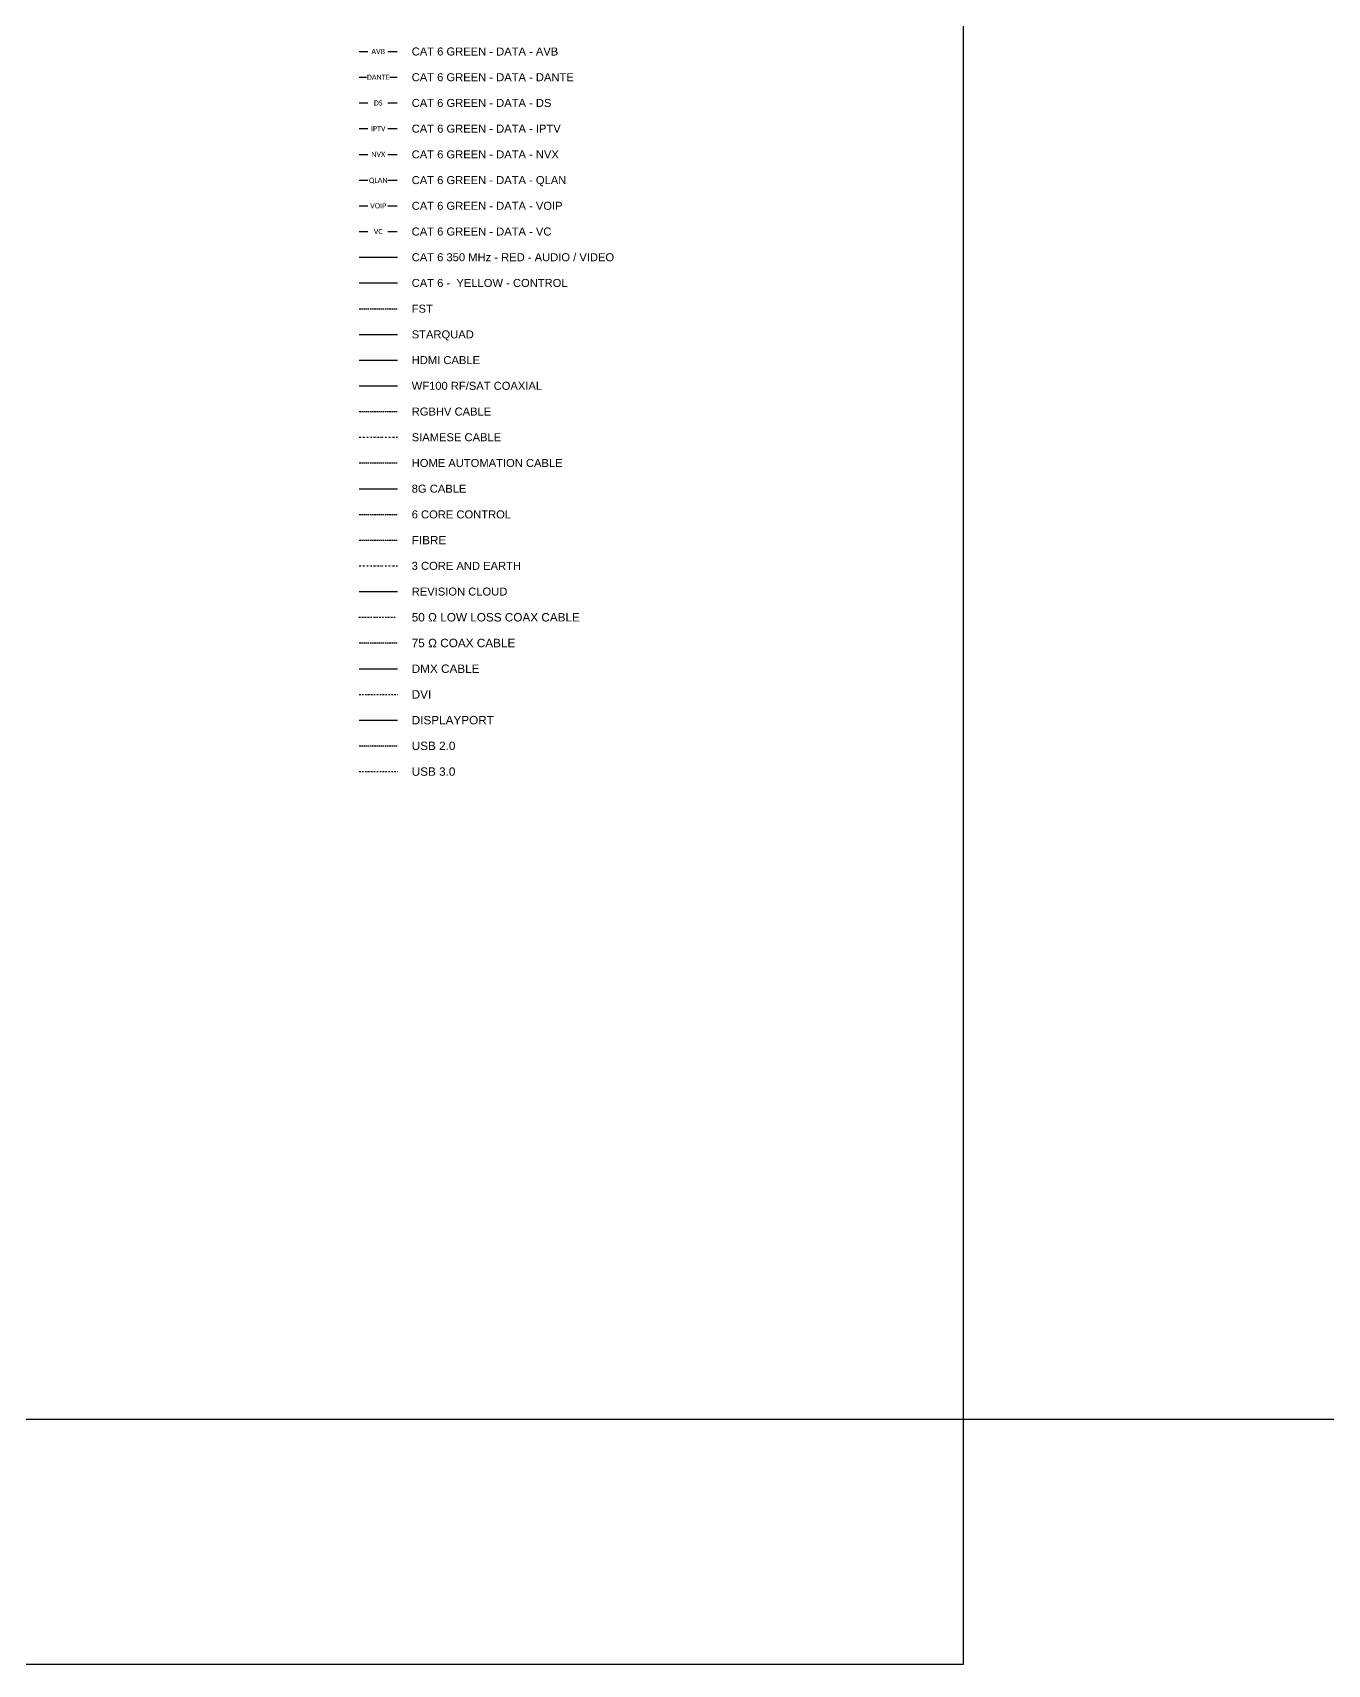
# Model space of a CAD drawing. Header units: millimetres. Extents: x -71336 to -35435, y -26189 to 22712.
# Drawn here: x -56114 to -53849, y -5689 to -2834 of the extents above; entities that cross this region are included whole.
import ezdxf
from ezdxf.enums import TextEntityAlignment as Align
from ezdxf.lldxf.tags import DXFTag

# ---------------------------------------------------------------- set-up
doc = ezdxf.new("R2010")
doc.units = ezdxf.units.MM
for name, pattern in [('DASHDOT', [1, 0.5, -0.25, 0, -0.25]), ('DASHED', [0.75, 0.5, -0.25]), ('DIVIDE', [1.25, 0.5, -0.25, 0, -0.25, 0, -0.25])]:
    doc.linetypes.add(name, pattern=pattern)
for name, color, linetype in [('SC - 3 Core and Earth', 7, 'DIVIDE'), ('SC - 50 Ohm Coax', 36, 'DASHDOT'), ('SC - 6 Core Control', 40, 'DASHED'), ('SC - 75 Ohm Coax', 36, 'DASHED'), ('SC - 8G Cable', 115, 'Continuous'), ('SC - Cat - Green - Data', 84, 'Continuous'), ('SC - Cat - Green - Data - QLAN', 84, 'QLAN'), ('SC - Cat - Red - AV', 1, 'Continuous'), ('SC - Cat - Yellow - Control', 40, 'Continuous'), ('SC - Display Port', 194, 'ZIGZAG'), ('SC - DMX Cable', 30, 'Continuous'), ('SC - DVI', 192, 'DASHDOT'), ('SC - Fibre', 170, 'DASHED'), ('SC - FST', 4, 'DASHED'), ('SC - HDMI', 192, 'Continuous'), ('SC - Home Automation Cable', 62, 'DASHED'), ('SC - Layout', 252, 'Continuous'), ('SC - Revision Cloud', 3, 'Continuous'), ('SC - RGBHV', 252, 'DASHED'), ('SC - Siamese', 46, 'DIVIDE'), ('SC - Starquad', 4, 'Continuous'), ('SC - Text', 7, 'Continuous'), ('SC - USB 2.0', 84, 'DASHED'), ('SC - USB 3.0', 84, 'DASHDOT'), ('SC - WF100', 252, 'Continuous')]:
    doc.layers.add(name, color=color, linetype=linetype)
doc.styles.add('ARIAL', font='arial.ttf')
doc.styles.add('CALIBRI', font='calibri.ttf')
doc.styles.add('STYLE1', font='arial.ttf', dxfattribs={"height": 50})
tags = doc.linetypes.add('QLAN', pattern='A,3.942001,-0.106942,["QLAN",ARIAL,S=0.5,R=0,X=0,Y=-0.25],-1.981735,3.969322', length=10).pattern_tags.tags
tags[6] = DXFTag(74, 10)
doc.linetypes.add('ZIGZAG', pattern='A,0.00254,-5.08,[131,ltypeshp.shx,S=5.08,R=0,X=-5.08,Y=0],-10.16,[131,ltypeshp.shx,S=5.08,R=180,X=5.08,Y=0],-5.08', length=20.32254)

msp = doc.modelspace()

# ---------------------------------------------------------------- linework, layer by layer
at = {"ltscale": 5}
msp.add_lwpolyline([(-48745.154, -5260.478), (-57357.202, -5260.478)], dxfattribs=at)
at = {"layer": 'SC - 3 Core and Earth', "ltscale": 5}
msp.add_line((-55542.596, -3766.622), (-55475.743, -3766.622), dxfattribs=at)
at = {"layer": 'SC - 50 Ohm Coax', "ltscale": 5}
msp.add_line((-55543.295, -3856.622), (-55478.441, -3856.622), dxfattribs=at)
at = {"layer": 'SC - 6 Core Control', "ltscale": 5}
msp.add_line((-55542.596, -3676.622), (-55475.743, -3676.622), dxfattribs=at)
at = {"layer": 'SC - 75 Ohm Coax', "ltscale": 5}
msp.add_line((-55542.596, -3901.622), (-55475.743, -3901.622), dxfattribs=at)
at = {"layer": 'SC - 8G Cable', "ltscale": 5}
msp.add_line((-55542.596, -3631.622), (-55475.743, -3631.622), dxfattribs=at)
at = {"layer": 'SC - Cat - Green - Data', "ltscale": 5, "transparency": 33554687}
for p, q in [((-55542.914, -2866.622), (-55527.886, -2866.622)), ((-55492.557, -2866.622), (-55476.06, -2866.622)), ((-55542.914, -2911.622), (-55530.214, -2911.622)), ((-55488.907, -2911.622), (-55476.06, -2911.622)), ((-55542.914, -2956.622), (-55527.886, -2956.622)), ((-55492.557, -2956.622), (-55476.06, -2956.622)), ((-55542.914, -3001.622), (-55527.886, -3001.622)), ((-55492.557, -3001.622), (-55476.06, -3001.622)), ((-55542.914, -3046.622), (-55527.886, -3046.622)), ((-55492.557, -3046.622), (-55476.06, -3046.622)), ((-55492.557, -3091.946), (-55476.06, -3091.946)), ((-55542.914, -3136.622), (-55527.886, -3136.622)), ((-55492.557, -3136.622), (-55476.06, -3136.622)), ((-55542.914, -3181.622), (-55527.886, -3181.622)), ((-55492.557, -3181.622), (-55476.06, -3181.622))]:
    msp.add_line(p, q, dxfattribs=at)
at = {"layer": 'SC - Cat - Green - Data', "ltscale": 5}
msp.add_line((-55542.914, -3091.946), (-55527.886, -3091.946), dxfattribs=at)
at = {"layer": 'SC - Cat - Red - AV', "ltscale": 5}
msp.add_line((-55542.596, -3226.622), (-55475.743, -3226.622), dxfattribs=at)
at = {"layer": 'SC - Cat - Yellow - Control', "ltscale": 5}
msp.add_line((-55542.596, -3271.622), (-55475.743, -3271.622), dxfattribs=at)
at = {"layer": 'SC - Display Port', "ltscale": 0.1}
msp.add_line((-55542.596, -4036.622), (-55475.743, -4036.622), dxfattribs=at)
at = {"layer": 'SC - DMX Cable', "ltscale": 5}
msp.add_line((-55542.596, -3946.622), (-55475.743, -3946.622), dxfattribs=at)
at = {"layer": 'SC - DVI', "ltscale": 5}
msp.add_line((-55542.596, -3991.622), (-55475.743, -3991.622), dxfattribs=at)
at = {"layer": 'SC - Fibre', "ltscale": 5}
msp.add_line((-55542.596, -3721.622), (-55475.743, -3721.622), dxfattribs=at)
at = {"layer": 'SC - FST', "ltscale": 5}
msp.add_line((-55542.596, -3316.622), (-55475.743, -3316.622), dxfattribs=at)
at = {"layer": 'SC - HDMI', "ltscale": 5}
msp.add_line((-55542.596, -3406.622), (-55475.743, -3406.622), dxfattribs=at)
at = {"layer": 'SC - Home Automation Cable', "ltscale": 5}
msp.add_line((-55542.596, -3586.622), (-55475.743, -3586.622), dxfattribs=at)
at = {"layer": 'SC - Layout'}
msp.add_lwpolyline([(-71111.023, 5156.741), (-54485.835, 5156.741), (-54485.835, -5688.854), (-71111.023, -5688.854)], close=True, dxfattribs=at)
at = {"layer": 'SC - Revision Cloud', "ltscale": 5}
msp.add_line((-55542.596, -3811.622), (-55475.743, -3811.622), dxfattribs=at)
at = {"layer": 'SC - RGBHV', "ltscale": 5}
msp.add_line((-55542.596, -3496.622), (-55475.743, -3496.622), dxfattribs=at)
at = {"layer": 'SC - Siamese', "ltscale": 5}
msp.add_line((-55542.596, -3541.622), (-55475.743, -3541.622), dxfattribs=at)
at = {"layer": 'SC - Starquad', "ltscale": 5}
msp.add_line((-55542.596, -3361.622), (-55475.743, -3361.622), dxfattribs=at)
at = {"layer": 'SC - USB 2.0', "ltscale": 5}
msp.add_line((-55542.596, -4081.622), (-55475.743, -4081.622), dxfattribs=at)
at = {"layer": 'SC - USB 3.0', "ltscale": 5}
msp.add_line((-55542.596, -4126.622), (-55475.743, -4126.622), dxfattribs=at)
at = {"layer": 'SC - WF100', "ltscale": 5}
msp.add_line((-55542.596, -3451.622), (-55475.743, -3451.622), dxfattribs=at)

# ---------------------------------------------------------------- texts
at = {"layer": 'SC - Cat - Green - Data - QLAN', "ltscale": 5, "transparency": 33554687, "style": 'CALIBRI'}
for s, p in [('AVB', (-55509.487, -2866.622)), ('DANTE', (-55509.487, -2911.622)), ('DS', (-55509.487, -2956.622)), ('IPTV', (-55509.487, -3001.622)), ('NVX', (-55509.487, -3046.622)), ('VOIP', (-55509.487, -3136.622)), ('VC', (-55509.487, -3181.622))]:
    msp.add_text(s, height=9.0259, dxfattribs=at).set_placement(p, align=Align.MIDDLE_CENTER)
at = {"layer": 'SC - Cat - Green - Data - QLAN', "ltscale": 5, "style": 'CALIBRI'}
msp.add_text('QLAN', height=9.0259, dxfattribs=at).set_placement((-55509.487, -3091.946), align=Align.MIDDLE_CENTER)
at = {"layer": 'SC - Text', "style": 'STYLE1'}
for s, height, p in [('CAT 6 GREEN - DATA - AVB', 14, (-55450.898, -2866.622)), ('CAT 6 GREEN - DATA - DANTE', 14, (-55450.898, -2911.622)), ('CAT 6 GREEN - DATA - DS', 14, (-55450.898, -2956.622)), ('CAT 6 GREEN - DATA - IPTV', 14, (-55450.898, -3001.622)), ('CAT 6 GREEN - DATA - NVX', 14, (-55450.898, -3046.622)), ('CAT 6 GREEN - DATA - QLAN', 14, (-55450.898, -3091.622)), ('CAT 6 GREEN - DATA - VOIP', 14, (-55450.898, -3136.622)), ('CAT 6 GREEN - DATA - VC', 14, (-55450.898, -3181.622)), ('CAT 6 350 MHz - RED - AUDIO / VIDEO', 14, (-55450.898, -3226.622)), ('CAT 6 -  YELLOW - CONTROL', 14, (-55450.898, -3271.622)), ('FST', 14, (-55450.898, -3316.622)), ('STARQUAD', 14, (-55450.898, -3361.622)), ('HDMI CABLE', 14, (-55450.898, -3406.622)), ('WF100 RF/SAT COAXIAL', 14, (-55450.898, -3451.622)), ('RGBHV CABLE', 14, (-55450.898, -3496.622)), ('SIAMESE CABLE', 14, (-55450.898, -3541.622)), ('HOME AUTOMATION CABLE', 14, (-55450.898, -3586.622)), ('8G CABLE', 14, (-55450.898, -3631.622)), ('6 CORE CONTROL', 14, (-55450.898, -3676.622)), ('FIBRE', 14.7, (-55450.898, -3721.622)), ('3 CORE AND EARTH', 14, (-55450.898, -3766.622)), ('REVISION CLOUD', 14, (-55450.898, -3811.622)), ('50 Ω LOW LOSS COAX CABLE', 14.7, (-55450.898, -3856.622)), ('75 Ω COAX CABLE', 14.7, (-55450.898, -3901.622)), ('DMX CABLE', 14.7, (-55450.898, -3946.622)), ('DVI', 14.7, (-55450.898, -3991.622)), ('DISPLAYPORT', 14.7, (-55450.898, -4036.622)), ('USB 2.0', 14.7, (-55450.898, -4081.622)), ('USB 3.0', 14.7, (-55450.898, -4126.622))]:
    msp.add_text(s, height=height, dxfattribs=at).set_placement(p, align=Align.MIDDLE_LEFT)

doc.saveas('drawing.dxf')
